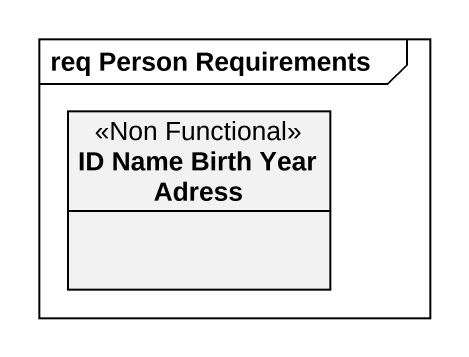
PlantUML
@startuml
mainframe req Person Requirements
hide circle
hide empty members
class "ID Name Birth Year Adress" as ID_Name_Birth_Year_Adress <<Non Functional>>
@enduml
